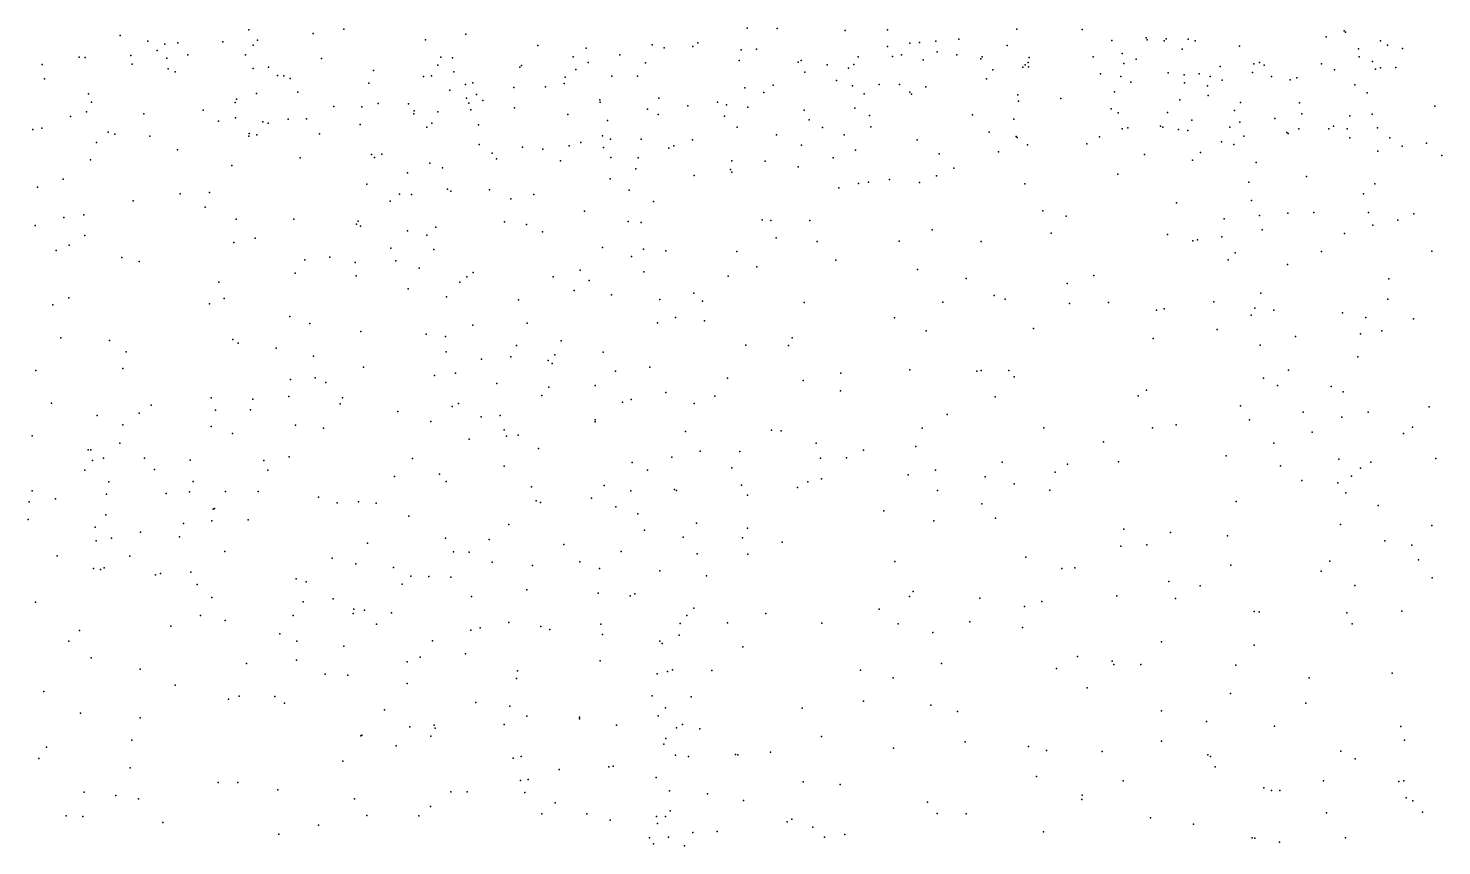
# Model space of a CAD drawing. Header units: metres. Extents: x -25 to 25, y -27.8 to 27.8.
# Drawn here: x -5.473 to -4.095, y -0.783 to 0.013 of the extents above; entities that cross this region are included whole.
import ezdxf

# ---------------------------------------------------------------- set-up
doc = ezdxf.new("R2010")
doc.units = ezdxf.units.M

msp = doc.modelspace()

# ---------------------------------------------------------------- linework, layer by layer
for p in [(-5.3831, 0.0059, 14.344), (-5.3561, 0.0005, 4.6963), (-5.2576, 0.0114, -6.4555), (-5.2493, 0.0012, 27.0244), (-5.1948, 0.0078, 22.7843), (-5.165, 0.0121, 14.4707), (-5.0854, 0.0016, 25.6449), (-5.0462, 0.0073, 26.7055), (-4.7721, 0.0129, 24.7466), (-4.7428, 0.0127, -13.0444), (-4.6767, 0.0108, -6.8493), (-4.6354, 0.0114, 19.7332), (-4.5883, 0.0002, 11.646), (-4.5658, 0.0022, 23.8137), (-4.5093, 0.0122, 11.2248), (-4.4458, 0.0118, 4.3552), (-4.4168, 0.0009, 29.3582), (-4.3833, 0.0037, 5.2584), (-4.3823, 0.0016, -4.8299), (-4.3658, 0.0008, 23.4555), (-4.364, 0.0027, 13.4571), (-4.3424, 0.0024, 10.794), (-4.3356, 0.0008, 12.1994), (-4.2079, 0.0047, 23.1698), (-4.1903, 0.0105, 9.5028), (-4.1891, 0.0091, 13.9582), (-4.155, 0.0007, 12.5023), (-5.3726, -0.0137, 17.2171), (-5.3469, -0.0088, 16.1035), (-5.3395, -0.0025, -4.8079), (-5.3269, -0.0013, 13.4293), (-5.3171, -0.0131, 7.7896), (-5.2829, -0.0003, 1.554), (-5.2608, -0.0131, 23.0049), (-5.2535, -0.0034, -4.7677), (-4.9762, -0.0038, 26.5275), (-4.929, -0.0065, -6.6843), (-4.896, -0.0131, 24.5347), (-4.8648, -0.0033, 24.9377), (-4.8529, -0.006, 11.5038), (-4.8251, -0.0049, 8.5756), (-4.8201, -0.0013, 2.2067), (-4.7781, -0.0082, 29.2534), (-4.763, -0.0075, 10.144), (-4.6353, -0.0047, 9.4516), (-4.6217, -0.0129, 4.3706), (-4.6137, -0.0016, 29.3011), (-4.6041, -0.0009, -6.8704), (-4.5869, -0.01, 24.1453), (-4.5677, -0.0131, 22.556), (-4.5189, -0.0039, -6.9063), (-4.4066, -0.0117, 9.4952), (-4.3482, -0.0075, 23.9759), (-4.2925, -0.0046, 11.686), (-4.1764, -0.0071, 4.4033), (-4.1481, -0.0036, 11.6149), (-4.1336, -0.0067, -4.941), (-5.459, -0.0223, 14.0042), (-5.4229, -0.0152, 13.7927), (-5.417, -0.0154, 7.1211), (-5.3714, -0.0219, -14.2987), (-5.3375, -0.0161, 29.0027), (-5.3362, -0.0265, -6.4117), (-5.2535, -0.0264, 9.2838), (-5.2383, -0.0251, 3.601), (-5.1868, -0.0165, -6.5131), (-5.0736, -0.023, 25.9812), (-5.0704, -0.0152, 4.695), (-5.0592, -0.0159, 10.8652), (-4.9935, -0.025, -6.6385), (-4.9919, -0.0234, -4.7109), (-4.9417, -0.015, 9.3779), (-4.9391, -0.0272, 13.5073), (-4.927, -0.0205, -21.9623), (-4.8711, -0.0206, 29.2152), (-4.7799, -0.0186, 11.698), (-4.7224, -0.0202, 24.5605), (-4.7194, -0.0186, 11.1762), (-4.6943, -0.0227, 24.3378), (-4.6734, -0.026, 10.4145), (-4.6683, -0.0224, 10.6424), (-4.664, -0.015, 9.7457), (-4.6306, -0.0145, 24.3804), (-4.6005, -0.0178, 11.0416), (-4.5446, -0.0168, 1.7001), (-4.5431, -0.0148, 12.2253), (-4.5326, -0.0274, -13.2866), (-4.5034, -0.025, 10.7089), (-4.5013, -0.0227, 29.3019), (-4.4983, -0.0203, 11.7714), (-4.4979, -0.0246, 9.6284), (-4.4973, -0.0155, 24.1675), (-4.435, -0.015, 24.0735), (-4.405, -0.0215, -6.9144), (-4.3932, -0.0171, -12.1075), (-4.3114, -0.0244, 11.8956), (-4.2786, -0.0217, 23.8939), (-4.273, -0.0203, 19.298), (-4.2683, -0.023, 22.9307), (-4.2124, -0.0216, 5.2769), (-4.1999, -0.0274, 18.0655), (-4.176, -0.0149, 9.2224), (-4.1628, -0.0195, 10.608), (-4.16, -0.0268, 20.2774), (-4.1549, -0.0256, 11.8153), (-4.1402, -0.0252, 12.0415), (-5.4567, -0.0363, 27.2224), (-5.3294, -0.0294, 24.5543), (-5.2297, -0.0332, 11.071), (-5.2236, -0.0333, 4.615), (-5.2173, -0.0361, 13.5784), (-5.1406, -0.0405, -4.7175), (-5.1363, -0.0283, 16.221), (-5.0875, -0.0342, 26.8609), (-5.0798, -0.0333, 29.1312), (-5.0579, -0.0295, 25.3608), (-5.0395, -0.0401, 11.0574), (-4.9504, -0.041, 25.053), (-4.9494, -0.0347, 14.2206), (-4.9039, -0.0336, 12.1459), (-4.8788, -0.0336, 10.8927), (-4.716, -0.0297, 1.5015), (-4.6852, -0.0379, 11.842), (-4.539, -0.0362, -4.7759), (-4.4278, -0.0314, 17.8536), (-4.4081, -0.0342, 9.2732), (-4.3982, -0.0397, 16.6119), (-4.362, -0.0305, 13.1978), (-4.3465, -0.0323, 13.0942), (-4.3459, -0.0402, 20.1814), (-4.3316, -0.0316, 23.2611), (-4.3211, -0.034, -6.9195), (-4.3092, -0.0375, 12.9231), (-4.2798, -0.03, 29.3746), (-4.2613, -0.0341, 12.7835), (-4.2432, -0.0374, -4.8849), (-4.2367, -0.0353, 13.8506), (-5.4138, -0.051, -21.589), (-5.2503, -0.0507, 7.5142), (-5.2099, -0.0492, 17.2104), (-5.0619, -0.0475, 1.5074), (-5.0464, -0.0417, 26.092), (-5.0359, -0.0517, 22.7631), (-4.9993, -0.0448, 26.2406), (-4.9687, -0.044, 8.7885), (-4.7744, -0.0451, 16.1801), (-4.7557, -0.0496, 4.5376), (-4.7468, -0.0426, -6.7938), (-4.6694, -0.0432, 4.9901), (-4.6582, -0.0508, 23.6474), (-4.6434, -0.0418, 9.9183), (-4.6236, -0.0417, 16.5309), (-4.6135, -0.0494, 16.1462), (-4.6119, -0.0513, 1.9664), (-4.5981, -0.0442, 8.6208), (-4.5085, -0.0519, 16.2959), (-4.4142, -0.0489, 16.1521), (-4.3235, -0.0431, 13.572), (-4.3229, -0.0526, 16.8181), (-4.1799, -0.0422, 15.949), (-4.1679, -0.05, -12.0582), (-5.4158, -0.0686, 3.5919), (-5.4108, -0.0589, -4.8079), (-5.302, -0.0668, 16.3812), (-5.271, -0.0594, -6.4526), (-5.2695, -0.056, 13.7684), (-5.1748, -0.0633, 27.0152), (-5.1475, -0.0637, 16.4815), (-5.1316, -0.0602, 11.8968), (-5.102, -0.0608, -6.5515), (-5.0964, -0.0674, 25.7006), (-5.0736, -0.0685, 14.1288), (-5.0456, -0.0551, 25.2621), (-5.0432, -0.0599, -6.5933), (-5.0414, -0.0666, 4.4684), (-5.0296, -0.0574, 26.7861), (-4.9989, -0.0645, 9.0407), (-4.9157, -0.0569, 14.052), (-4.9152, -0.059, 16.5603), (-4.8691, -0.0658, -4.7063), (-4.8583, -0.0551, 4.3479), (-4.8298, -0.0627, 13.868), (-4.801, -0.059, 8.7488), (-4.7921, -0.0617, 24.651), (-4.7716, -0.064, 9.118), (-4.7165, -0.0668, 23.8076), (-4.6671, -0.0649, 4.703), (-4.5077, -0.0579, 4.575), (-4.4665, -0.0556, -24.6852), (-4.4175, -0.0655, 9.8342), (-4.3504, -0.0567, 9.1001), (-4.2974, -0.067, 8.935), (-4.2914, -0.0595, 13.7065), (-4.2339, -0.0597, 16.6687), (-4.1021, -0.063, 9.9726), (-5.4312, -0.073, 16.9048), (-5.3599, -0.0705, 28.9305), (-5.2872, -0.0774, 28.9721), (-5.2707, -0.0742, 11.6896), (-5.2441, -0.0783, 16.8448), (-5.2389, -0.0795, -24.2913), (-5.2192, -0.0755, 13.9614), (-5.2015, -0.0754, 17.0057), (-5.149, -0.0809, 24.4597), (-5.0969, -0.0703, 25.798), (-5.0792, -0.0794, 16.81), (-5.0339, -0.081, 13.8775), (-4.9469, -0.0711, 4.1773), (-4.9082, -0.0769, 24.3499), (-4.8587, -0.071, 8.9714), (-4.7943, -0.0727, 22.6798), (-4.7118, -0.0762, 1.7134), (-4.6528, -0.0721, 17.5842), (-4.5524, -0.0715, 10.0906), (-4.5122, -0.0755, 9.0382), (-4.4108, -0.0695, 8.7635), (-4.3694, -0.0825, 17.6462), (-4.3627, -0.0691, 10.4275), (-4.3388, -0.0766, 4.586), (-4.292, -0.0784, 9.945), (-4.258, -0.0749, 19.5602), (-4.2318, -0.0703, 17.8027), (-4.201, -0.0823, 16.2284), (-4.1848, -0.0725, 10.3782), (-4.1633, -0.0706, -4.9261), (-5.4681, -0.0855, 4.4339), (-5.4593, -0.0844, 11.8462), (-5.3946, -0.0881, 16.5889), (-5.3881, -0.0901, 7.5784), (-5.354, -0.0922, 27.2123), (-5.2575, -0.092, 3.7922), (-5.2572, -0.0897, 4.4131), (-5.2499, -0.0907, 23.3198), (-5.1888, -0.0899, -6.5108), (-5.0841, -0.0834, 26.9303), (-4.9129, -0.0917, 17.2418), (-4.9054, -0.095, 24.8729), (-4.8754, -0.0952, 22.8177), (-4.8255, -0.0958, 24.1263), (-4.7817, -0.0834, -6.7483), (-4.7434, -0.0909, 17.4334), (-4.6986, -0.0838, 16.8888), (-4.6777, -0.0908, 23.393), (-4.6516, -0.0832, 24.3192), (-4.6064, -0.0958, 22.7484), (-4.5363, -0.0882, 16.972), (-4.5101, -0.0924, 29.22), (-4.5091, -0.0933, 23.2421), (-4.4287, -0.0928, 22.9711), (-4.4069, -0.0849, 10.2774), (-4.4013, -0.0839, 5.0466), (-4.3672, -0.0834, -6.8762), (-4.352, -0.0856, -4.8315), (-4.3429, -0.0867, 23.9349), (-4.3019, -0.0834, 19.8779), (-4.2881, -0.0922, 17.4561), (-4.2462, -0.0887, 10.133), (-4.2449, -0.0897, 17.2141), (-4.2346, -0.0851, 29.3135), (-4.2055, -0.0849, 23.7991), (-4.1874, -0.0851, 16.3943), (-4.1848, -0.0937, 12.6576), (-4.1581, -0.084, 17.6101), (-4.1458, -0.0938, 19.7902), (-5.406, -0.0982, -6.3834), (-5.327, -0.1054, -4.7368), (-5.1382, -0.1099, 4.0399), (-5.1281, -0.1097, 29.0375), (-5.0332, -0.1004, 29.0831), (-5.0206, -0.1087, 26.1558), (-4.991, -0.1027, -4.6576), (-4.9712, -0.1047, -6.6304), (-4.9454, -0.1017, 24.9499), (-4.9343, -0.0982, 26.6394), (-4.912, -0.1033, 26.5091), (-4.8483, -0.1037, 23.5262), (-4.8437, -0.1014, -6.693), (-4.719, -0.1009, 24.4107), (-4.6664, -0.1059, -12.481), (-4.585, -0.1093, -20.6491), (-4.5272, -0.1075, -6.8386), (-4.499, -0.1006, 24.0972), (-4.4412, -0.0996, 4.8839), (-4.385, -0.1101, 29.2313), (-4.3303, -0.108, 13.4143), (-4.3099, -0.0977, 12.9972), (-4.2981, -0.1004, -22.3093), (-4.1577, -0.1066, 13.9379), (-4.134, -0.1019, -6.8571), (-4.1102, -0.0988, 5.1434), (-5.4118, -0.1153, 3.7448), (-5.2743, -0.1208, 27.1902), (-5.2077, -0.1132, 27.1226), (-5.1353, -0.1129, -4.6647), (-5.0813, -0.1185, 25.328), (-5.0689, -0.1231, 26.0147), (-5.0163, -0.1141, 23.3186), (-4.9541, -0.116, 26.733), (-4.9048, -0.1129, 26.4207), (-4.8783, -0.1131, 24.761), (-4.787, -0.1163, 17.135), (-4.7544, -0.1165, -4.7004), (-4.7224, -0.1219, -12.708), (-4.6884, -0.1131, -4.7309), (-4.5708, -0.1233, 22.897), (-4.3383, -0.1154, 13.2409), (-4.2761, -0.1178, -6.8593), (-4.0954, -0.1109, 14.0134), (-5.4385, -0.134, 28.8064), (-5.1029, -0.1277, 25.4553), (-4.9057, -0.1337, 23.7402), (-4.8806, -0.1241, 23.2065), (-4.8236, -0.1305, -4.6789), (-4.7883, -0.1245, 29.1408), (-4.7869, -0.1272, 24.4895), (-4.6538, -0.137, -6.7771), (-4.6334, -0.1344, 24.2282), (-4.6041, -0.1372, 17.2014), (-4.5876, -0.1307, 29.172), (-4.4109, -0.129, 23.9812), (-4.2833, -0.137, 4.9186), (-4.227, -0.1313, 13.7943), (-5.4634, -0.1419, -4.7932), (-5.3246, -0.1483, -6.4362), (-5.2959, -0.1471, 28.8839), (-5.1425, -0.1389, -6.5327), (-5.1107, -0.1487, 25.6204), (-5.099, -0.149, 25.8575), (-5.064, -0.1439, -6.568), (-5.0609, -0.1456, 23.5027), (-5.0232, -0.1444, 25.0816), (-4.9799, -0.149, 26.8453), (-4.8871, -0.1448, -4.6509), (-4.6828, -0.1423, -24.6236), (-4.6635, -0.1381, 23.182), (-4.5017, -0.1385, -4.774), (-4.1717, -0.1484, 23.7518), (-4.1606, -0.1384, 4.7038), (-5.3702, -0.155, 27.2842), (-5.3, -0.1614, 24.2818), (-5.1199, -0.1554, 27.0698), (-5.0024, -0.1533, 24.9988), (-4.9307, -0.1651, 29.0637), (-4.8633, -0.1558, -14.0031), (-4.4841, -0.1647, 29.1439), (-4.3538, -0.1569, -6.8356), (-4.2808, -0.1547, 23.8382), (-5.4379, -0.1712, 23.6273), (-5.4185, -0.1687, 3.9684), (-5.27, -0.173, 23.5652), (-5.2137, -0.1731, 28.9125), (-5.1526, -0.1777, 27.1444), (-5.151, -0.1748, -14.1039), (-5.0085, -0.1754, -4.6097), (-4.9871, -0.1781, 26.2251), (-4.888, -0.1751, 24.6622), (-4.8754, -0.1761, 26.6174), (-4.7575, -0.1736, 24.3695), (-4.7492, -0.1743, -6.7188), (-4.7112, -0.1741, 24.2934), (-4.4612, -0.17, -12.3433), (-4.3074, -0.1725, 13.1376), (-4.2731, -0.1693, -13.5943), (-4.2454, -0.167, -25.1452), (-4.2201, -0.1666, -4.8908), (-4.1668, -0.1665, -25.839), (-4.1624, -0.1789, 13.8726), (-4.1383, -0.1739, -6.8245), (-4.1225, -0.1678, 12.6299), (-5.4659, -0.1792, 28.738), (-5.4174, -0.1887, -4.7295), (-5.2514, -0.1914, 27.2469), (-5.1487, -0.1798, -4.614), (-5.103, -0.1843, 28.9743), (-5.0843, -0.1886, 25.9552), (-5.0754, -0.1806, -24.4169), (-4.9715, -0.1854, -20.7637), (-4.744, -0.191, -20.787), (-4.592, -0.1833, -6.7753), (-4.4758, -0.1865, 24.0055), (-4.3626, -0.1878, 29.1327), (-4.3097, -0.1902, 13.3249), (-4.2702, -0.1833, 13.6407), (-4.19, -0.187, 12.7874), (-5.4452, -0.2035, -20.4846), (-5.4326, -0.1983, 23.898), (-5.2723, -0.1957, -6.4684), (-5.1194, -0.2011, 25.7077), (-5.0774, -0.2025, 23.9475), (-4.9132, -0.2005, 26.7963), (-4.873, -0.2023, -4.6082), (-4.8513, -0.2037, 29.0516), (-4.7823, -0.2044, -4.6318), (-4.7038, -0.1947, -4.6837), (-4.624, -0.1943, 29.1035), (-4.544, -0.1946, -22.1964), (-4.3379, -0.1939, -25.5042), (-4.3335, -0.1931, -4.8274), (-4.2967, -0.2056, 13.4497), (-4.2127, -0.2043, 29.1232), (-4.1052, -0.2041, -4.9492), (-5.3813, -0.2104, -6.423), (-5.3646, -0.2142, -4.6674), (-5.2032, -0.2124, 24.0455), (-5.1787, -0.21, 23.8101), (-5.154, -0.2152, -6.5249), (-5.1144, -0.2135, 25.3323), (-4.8847, -0.2094, 26.3829), (-4.7626, -0.2195, 29.0564), (-4.6858, -0.213, -6.7272), (-4.3034, -0.2127, -24.8959), (-4.2458, -0.2172, 23.7855), (-5.2125, -0.2255, -4.5773), (-5.153, -0.2281, 25.5867), (-5.0915, -0.2206, 25.1887), (-5.0452, -0.2292, -21.7993), (-5.0391, -0.225, 26.0745), (-4.961, -0.2291, 28.9855), (-4.9347, -0.2225, 26.8761), (-4.926, -0.2327, -6.6168), (-4.8729, -0.2242, 26.7064), (-4.7907, -0.2286, -6.6719), (-4.606, -0.222, -4.7223), (-4.5587, -0.2306, 24.0609), (-4.4345, -0.2277, -13.8795), (-4.1469, -0.2312, -26.0418), (-5.2869, -0.2343, 28.7888), (-5.1025, -0.2409, 28.9105), (-5.0521, -0.2344, 25.0123), (-4.9407, -0.2424, 24.6717), (-4.9042, -0.2466, 24.5681), (-4.8241, -0.245, -4.5666), (-4.5313, -0.2473, -4.7377), (-4.4603, -0.2356, -6.7929), (-4.2716, -0.245, 13.1063), (-5.4486, -0.2565, -24.025), (-5.4329, -0.2497, -4.6776), (-5.296, -0.2555, 27.3493), (-5.2817, -0.2501, -4.5817), (-5.0651, -0.2487, -4.5254), (-4.995, -0.2516, 24.8015), (-4.8571, -0.2513, 26.4655), (-4.8156, -0.2527, 24.3687), (-4.7165, -0.2542, -4.6068), (-4.5816, -0.2539, -6.7544), (-4.5207, -0.2508, -12.6146), (-4.4581, -0.255, 29.0437), (-4.42, -0.254, -4.7908), (-4.3733, -0.2614, 29.0343), (-4.3657, -0.2601, -6.8006), (-4.3175, -0.2533, 23.8336), (-4.2774, -0.2595, -6.8175), (-4.259, -0.2615, -12.3679), (-4.148, -0.2507, 13.8306), (-5.2176, -0.2677, 27.3073), (-5.1982, -0.2746, -6.5158), (-4.9863, -0.2742, 27.0439), (-4.8596, -0.2738, -21.9933), (-4.8419, -0.2686, 26.618), (-4.8137, -0.2718, 28.9922), (-4.6284, -0.269, 29.025), (-4.281, -0.2665, 29.0304), (-4.1921, -0.2641, -20.6325), (-4.1694, -0.2687, 12.8705), (-4.1228, -0.2701, -6.8191), (-5.4409, -0.2886, -6.4154), (-5.1486, -0.2823, 28.834), (-5.0849, -0.285, 25.994), (-5.0659, -0.2871, -4.4211), (-5.0395, -0.276, 27.1603), (-4.7284, -0.2884, 24.2148), (-4.5978, -0.2817, -4.6646), (-4.493, -0.2793, -12.9602), (-4.3141, -0.2804, -4.8297), (-4.2379, -0.2871, 13.5938), (-4.1747, -0.2846, 29.029), (-4.1538, -0.2817, -4.9353), (-5.3934, -0.2912, -4.5864), (-5.377, -0.3021, 27.4451), (-5.2732, -0.2901, 28.7275), (-5.2681, -0.2938, -6.4919), (-5.2309, -0.2984, -4.468), (-5.0653, -0.3021, -6.5574), (-4.9967, -0.2958, -6.5888), (-4.9532, -0.2914, -4.4048), (-4.9125, -0.3026, -24.4931), (-4.7734, -0.2955, -6.6576), (-4.7318, -0.2961, 28.9868), (-4.3767, -0.2893, -20.7506), (-4.2722, -0.2955, 13.3435), (-5.1946, -0.3063, -4.3811), (-5.031, -0.3094, 28.8666), (-5.0022, -0.307, 24.7237), (-4.9659, -0.3106, -4.3243), (-4.9622, -0.3134, 24.5976), (-4.9595, -0.3052, 26.2242), (-4.1771, -0.3071, 13.7337), (-5.465, -0.3204, -4.6259), (-5.3805, -0.3185, 28.6114), (-5.217, -0.329, 25.434), (-5.1929, -0.3274, -20.8156), (-5.1459, -0.3172, -6.5352), (-5.0766, -0.3253, -4.2793), (-5.0564, -0.3228, 27.2455), (-4.9003, -0.3208, 26.9412), (-4.867, -0.3171, 26.7822), (-4.7914, -0.3277, -4.4222), (-4.7175, -0.3301, -4.5069), (-4.6809, -0.323, 24.1383), (-4.6137, -0.3195, -4.598), (-4.5485, -0.3209, -25.4628), (-4.544, -0.3202, -25.2511), (-4.5172, -0.3202, 23.9834), (-4.5119, -0.3265, -6.7535), (-4.2692, -0.3277, 28.9612), (-4.2447, -0.3199, 13.142), (-5.1826, -0.3319, 25.2567), (-5.016, -0.3329, 26.096), (-4.9654, -0.3366, -4.2252), (-4.9202, -0.3349, 28.8887), (-4.8514, -0.3418, -6.6252), (-4.6811, -0.34, -20.9337), (-4.3831, -0.3394, 28.9514), (-4.2553, -0.335, 13.2366), (-4.2032, -0.3358, -4.9026), (-4.1915, -0.3412, 13.0129), (-5.4498, -0.3522, 28.515), (-5.3527, -0.3539, -4.4469), (-5.2943, -0.3468, -4.3807), (-5.2537, -0.3483, -4.3068), (-5.2188, -0.3457, 27.4096), (-5.1687, -0.3526, 25.1562), (-5.1664, -0.347, -4.1696), (-5.0595, -0.3552, 24.8142), (-5.0532, -0.3525, -4.1675), (-4.9722, -0.3448, 27.185), (-4.8934, -0.3511, -4.2516), (-4.8852, -0.3484, 26.3223), (-4.8237, -0.3523, -4.3241), (-4.8035, -0.3454, 24.2544), (-4.5304, -0.3458, -4.6587), (-4.3911, -0.3449, -6.7781), (-4.2914, -0.3547, -4.8364), (-4.1078, -0.3558, 12.887), (-5.4053, -0.364, -4.4993), (-5.3646, -0.362, -6.4613), (-5.29, -0.359, -14.2103), (-5.2559, -0.3586, 25.6183), (-5.1123, -0.3603, -4.106), (-5.0802, -0.3698, 27.3497), (-5.0311, -0.3653, 28.8024), (-5.0128, -0.3641, 24.6478), (-4.9203, -0.3702, 24.4195), (-4.9202, -0.3683, 27.0752), (-4.5773, -0.3633, -25.017), (-4.2828, -0.3682, 23.7827), (-4.2305, -0.3608, 13.4647), (-4.1928, -0.3656, 13.5917), (-4.167, -0.3608, -13.2435), (-5.4687, -0.3838, -4.5483), (-5.3803, -0.3731, 27.5587), (-5.2944, -0.3748, -4.208), (-5.2734, -0.3815, -4.1038), (-5.2123, -0.3735, 28.6647), (-5.185, -0.3764, -4.0395), (-5.0088, -0.378, -4.0609), (-5.0066, -0.3842, 27.2877), (-4.9951, -0.3834, 24.5589), (-4.8322, -0.3797, 26.6949), (-4.7485, -0.3784, 24.1729), (-4.7389, -0.3791, -6.6503), (-4.6017, -0.3763, 28.9126), (-4.4831, -0.376, 28.9145), (-4.3773, -0.376, -22.0973), (-4.3541, -0.3731, -4.8052), (-4.2217, -0.3803, 13.3586), (-4.1325, -0.3816, -6.824), (-4.1239, -0.3756, -4.9561), (-5.414, -0.3974, -4.3821), (-5.4115, -0.3976, 28.4471), (-5.3832, -0.3911, -21.4358), (-5.043, -0.3872, -6.5698), (-4.9754, -0.3964, -6.5898), (-4.8179, -0.399, 26.5546), (-4.7792, -0.3993, -4.2157), (-4.705, -0.3912, -4.354), (-4.6588, -0.3978, -4.418), (-4.6079, -0.3942, -25.6737), (-4.4249, -0.3896, 23.8769), (-4.259, -0.391, -13.0298), (-5.4098, -0.4078, 27.649), (-5.3992, -0.4058, -4.2778), (-5.3591, -0.4055, -4.122), (-5.3149, -0.4076, 28.507), (-5.2429, -0.4078, 28.5832), (-5.2183, -0.4044, 27.5194), (-5.098, -0.406, 24.8696), (-4.8843, -0.4098, -4.0599), (-4.8454, -0.4048, 26.3723), (-4.7008, -0.4058, 24.1032), (-4.6753, -0.4054, -13.9844), (-4.5238, -0.4096, -4.5941), (-4.4599, -0.4116, -6.7417), (-4.4103, -0.4091, -4.7425), (-4.3054, -0.4034, -6.7798), (-4.2526, -0.413, -4.8665), (-4.1958, -0.4066, 13.2326), (-4.1645, -0.4096, 13.0855), (-4.1011, -0.4061, 12.9592), (-5.4175, -0.4174, -4.0795), (-5.3495, -0.4167, -4.019), (-5.2392, -0.4174, -3.9441), (-5.1157, -0.4236, -3.8957), (-5.072, -0.4211, 24.721), (-5.0088, -0.4133, -3.965), (-4.8691, -0.4175, -6.6149), (-4.7871, -0.415, 28.8394), (-4.6996, -0.4257, -4.2254), (-4.6153, -0.4219, -6.6878), (-4.5886, -0.4172, -4.4711), (-4.5403, -0.4238, -4.5248), (-4.472, -0.4193, -4.6512), (-4.1834, -0.4231, 13.4227), (-4.1747, -0.4154, 13.5248), (-5.4688, -0.4376, 28.3013), (-5.3939, -0.4288, -3.9661), (-5.3383, -0.4402, 25.6823), (-5.3153, -0.4385, 25.4938), (-5.3118, -0.4284, -3.923), (-5.2802, -0.4381, -3.8573), (-5.2485, -0.438, 27.6027), (-5.0654, -0.4283, 26.0656), (-4.9821, -0.4337, -3.9007), (-4.9113, -0.4323, 28.7804), (-4.8854, -0.4374, -3.9586), (-4.8429, -0.4361, 24.2381), (-4.8411, -0.4373, -24.6971), (-4.7776, -0.432, -4.0635), (-4.7232, -0.4342, -4.1373), (-4.7129, -0.4288, -25.351), (-4.5868, -0.4372, -4.3891), (-4.5121, -0.4308, 23.9303), (-4.4772, -0.4367, -20.9693), (-4.2316, -0.4273, 23.739), (-4.1966, -0.4296, -12.725), (-4.1888, -0.4393, 28.8714), (-5.4716, -0.4482, 27.8098), (-5.446, -0.4454, -6.4386), (-5.3964, -0.4407, -3.8911), (-5.1896, -0.4435, 25.0516), (-5.1717, -0.4491, 26.0047), (-5.1508, -0.4482, -3.8384), (-5.1336, -0.4495, 28.6236), (-4.9778, -0.4472, 28.7247), (-4.9733, -0.4489, 24.4305), (-4.9239, -0.4447, 24.3565), (-4.9002, -0.453, 26.2698), (-4.7717, -0.4418, -6.6369), (-4.5436, -0.45, 28.835), (-4.2958, -0.448, 28.8394), (-4.1573, -0.4516, -6.8207), (-5.4725, -0.4655, -3.8672), (-5.397, -0.4608, 25.7546), (-5.2938, -0.4668, 28.4249), (-5.2922, -0.4554, 25.3181), (-5.2912, -0.4548, 25.8948), (-5.2583, -0.4658, 25.2064), (-5.1016, -0.462, 24.8017), (-4.8786, -0.4599, 27.1192), (-4.6389, -0.4568, 24.025), (-4.5901, -0.4666, -4.254), (-4.5303, -0.464, -6.7207), (-5.4073, -0.4727, 25.5789), (-5.3632, -0.4778, -6.48), (-5.3213, -0.4693, 27.7073), (-5.0043, -0.4703, -3.8259), (-4.8722, -0.4759, 26.9726), (-4.8214, -0.4688, 26.4751), (-4.7717, -0.4738, -25.1184), (-4.4052, -0.4748, 28.8136), (-4.3597, -0.4779, -4.7392), (-4.3041, -0.4814, -4.7815), (-4.1941, -0.4704, -4.8926), (-4.105, -0.4711, -20.8514), (-5.4065, -0.486, 25.4937), (-5.3915, -0.4834, 25.8706), (-5.3253, -0.4823, -24.1022), (-5.1421, -0.4885, 27.6021), (-5.066, -0.4834, -6.5645), (-5.0233, -0.4849, 27.4845), (-4.9506, -0.4896, -6.5946), (-4.8346, -0.4825, -3.8962), (-4.7766, -0.4833, -3.9447), (-4.7381, -0.4875, 24.1113), (-4.4079, -0.4915, -4.6202), (-4.3826, -0.49, 23.8375), (-4.1507, -0.4861, -4.9575), (-4.1245, -0.4903, -13.7388), (-5.4442, -0.5009, 28.0464), (-5.3736, -0.501, 27.8516), (-5.2809, -0.4965, -6.5081), (-5.1763, -0.5029, -3.729), (-5.1534, -0.5086, 26.0714), (-5.0582, -0.4968, 26.1339), (-5.043, -0.4971, -21.0876), (-5.0206, -0.507, 24.4739), (-4.935, -0.5065, -3.7999), (-4.895, -0.4965, 24.2783), (-4.8209, -0.4988, -6.6219), (-4.7715, -0.499, 28.7526), (-4.6282, -0.5062, -4.0923), (-4.5005, -0.5021, -4.3554), (-4.2045, -0.5059, -22.0495), (-4.1181, -0.5048, 13.3943), (-5.4089, -0.513, -3.7321), (-5.4021, -0.5141, 27.9663), (-5.3984, -0.5125, 25.3886), (-5.3487, -0.5191, -14.3398), (-5.3437, -0.5179, -21.2708), (-5.314, -0.5165, -20.9914), (-5.2116, -0.5231, 27.7101), (-5.1167, -0.5122, -21.5708), (-5.0999, -0.5206, -3.7377), (-5.0824, -0.521, 24.6527), (-5.0607, -0.5215, 28.5824), (-4.9814, -0.5101, 28.6438), (-4.9159, -0.513, -21.775), (-4.8571, -0.5152, 26.3566), (-4.8117, -0.5201, 24.1764), (-4.4655, -0.5131, -4.4475), (-4.4527, -0.5125, -6.7535), (-4.3008, -0.51, -13.9031), (-4.213, -0.5157, -26.4524), (-4.1046, -0.5222, 13.3001), (-5.308, -0.5287, -3.689), (-5.2018, -0.5261, 28.4273), (-5.1083, -0.5282, -24.5269), (-4.9866, -0.5339, 27.5432), (-4.6105, -0.5356, -21.925), (-4.3614, -0.5259, 28.7613), (-4.3306, -0.5301, -6.7913), (-4.1801, -0.5296, 28.8102), (-5.4656, -0.546, -3.7), (-5.2935, -0.5414, 28.2317), (-5.2048, -0.5455, -24.3249), (-5.1756, -0.5427, 24.8988), (-5.0406, -0.5404, -24.8987), (-4.9173, -0.5371, 27.448), (-4.8861, -0.5398, -14.0373), (-4.8816, -0.5376, -6.6074), (-4.614, -0.5403, 28.7304), (-4.5453, -0.5421, -4.1312), (-4.502, -0.55, -4.2066), (-4.485, -0.5452, 23.8902), (-4.4121, -0.5396, -4.5326), (-4.3549, -0.5424, -4.6508), (-5.3048, -0.5588, 28.1163), (-5.2807, -0.5636, 28.001), (-5.2144, -0.5587, 28.3416), (-5.1558, -0.5569, -14.1646), (-5.1554, -0.5527, -3.6496), (-5.145, -0.5537, -6.5561), (-5.1186, -0.5563, 27.6857), (-4.8308, -0.5587, 26.4293), (-4.824, -0.5517, 26.5513), (-4.7539, -0.5569, -25.7617), (-4.6436, -0.5527, -6.6647), (-4.2781, -0.5548, -4.7582), (-4.2734, -0.5552, 28.739), (-4.188, -0.5561, -4.9102), (-4.1342, -0.5546, -6.9039), (-5.4227, -0.5736, 25.3228), (-5.3337, -0.5692, -3.6273), (-5.2274, -0.5767, -3.6152), (-5.1332, -0.5674, 24.7765), (-5.0413, -0.5731, -3.6736), (-5.0322, -0.571, 27.6562), (-5.0043, -0.5656, 26.2344), (-4.9731, -0.5695, -3.6987), (-4.9645, -0.5726, -25.2717), (-4.9147, -0.5672, 26.2817), (-4.9131, -0.5772, 28.5992), (-4.8382, -0.5779, -21.3964), (-4.8374, -0.5668, 26.701), (-4.7913, -0.5659, -3.7974), (-4.6995, -0.5664, -3.873), (-4.625, -0.5669, 23.9736), (-4.5913, -0.5753, -4.0009), (-4.555, -0.5649, -4.062), (-4.5038, -0.5704, -21.1449), (-4.1827, -0.567, 23.7211), (-5.4331, -0.5838, -3.6243), (-5.2109, -0.5839, 28.2547), (-5.1649, -0.5886, 26.1431), (-5.0786, -0.5836, 24.5733), (-4.8571, -0.5837, 27.2754), (-4.855, -0.586, 27.1466), (-4.7764, -0.5894, -6.6275), (-4.3683, -0.5846, 28.6896), (-4.2783, -0.5876, -6.8177), (-5.4113, -0.6002, 26.0885), (-5.2599, -0.6057, -24.8421), (-5.2111, -0.6024, 28.0984), (-5.1033, -0.604, -3.6103), (-5.0907, -0.5994, 26.182), (-5.0465, -0.5961, 24.4644), (-4.9153, -0.603, 24.2444), (-4.5827, -0.6056, -6.6869), (-4.4502, -0.5988, -4.2038), (-4.4165, -0.6032, 23.8474), (-5.3636, -0.611, -6.5117), (-5.1831, -0.6161, -6.558), (-5.1612, -0.6168, 28.0086), (-4.9958, -0.6126, 28.4702), (-4.8597, -0.6155, 26.8864), (-4.8497, -0.6134, -6.613), (-4.8449, -0.6116, 27.4733), (-4.8066, -0.6125, -3.7336), (-4.6616, -0.6121, 28.6319), (-4.63, -0.6195, -21.7045), (-4.4706, -0.6106, -4.1315), (-4.4149, -0.6065, -4.2648), (-4.3886, -0.6064, -4.3501), (-4.2961, -0.6072, -4.6846), (-4.2245, -0.6194, 28.7054), (-4.1438, -0.6151, -6.9485), (-5.4573, -0.6328, -3.5786), (-5.3294, -0.6266, 25.1481), (-5.1035, -0.6251, 28.3216), (-4.9967, -0.6201, 24.3619), (-4.4407, -0.6292, -6.7538), (-5.2774, -0.6403, -3.5486), (-5.2669, -0.6375, -6.5486), (-5.2323, -0.6377, 26.1822), (-5.2228, -0.6442, 24.8872), (-5.0364, -0.6435, -6.5866), (-5.0033, -0.6471, 28.3928), (-4.8648, -0.6371, 26.3642), (-4.8266, -0.6379, 28.5411), (-4.6586, -0.6422, -3.8263), (-4.5931, -0.6463, -26.1637), (-4.3013, -0.6347, -4.593), (-4.2277, -0.6441, -4.8206), (-5.4217, -0.654, 25.2185), (-5.3634, -0.6585, 26.1858), (-5.1255, -0.6507, 24.676), (-4.9866, -0.6569, 27.8073), (-4.9353, -0.6577, -6.5984), (-4.9353, -0.6596, -3.6231), (-4.8588, -0.6564, 27.0669), (-4.8518, -0.6487, 26.7836), (-4.7186, -0.6492, 28.5706), (-4.5671, -0.6524, 23.9265), (-4.3684, -0.6518, -6.7932), (-5.1006, -0.6671, 28.1243), (-5.077, -0.6655, 28.0144), (-5.076, -0.6686, -3.564), (-5.0088, -0.6651, -3.5884), (-4.8994, -0.6655, 27.7101), (-4.8409, -0.6682, 26.4748), (-4.8352, -0.6649, 26.5979), (-4.8182, -0.6693, 27.3468), (-4.3245, -0.662, -4.4351), (-4.2584, -0.6666, -4.6696), (-4.1353, -0.6668, -4.9826), (-5.4548, -0.6869, -6.5362), (-5.3715, -0.6801, -3.5119), (-5.1484, -0.6761, -3.5356), (-5.1475, -0.6754, 26.2201), (-5.114, -0.6857, -6.5861), (-5.0803, -0.6763, 24.5106), (-4.8534, -0.6841, -6.6137), (-4.8514, -0.6785, 24.1515), (-4.6996, -0.6767, 24.0061), (-4.6296, -0.6881, 28.5351), (-4.5597, -0.6819, -3.8944), (-4.498, -0.6863, 28.5589), (-4.3685, -0.6811, -4.249), (-4.1317, -0.6802, -26.6664), (-5.4622, -0.6982, -3.5188), (-5.1661, -0.7007, 24.7411), (-5, -0.6977, 28.2609), (-4.9922, -0.696, 27.9018), (-4.8418, -0.695, 27.6354), (-4.8294, -0.6961, 27.2378), (-4.7836, -0.6942, 28.4725), (-4.7811, -0.6945, -6.6276), (-4.7494, -0.6918, -26.0101), (-4.4805, -0.6902, -4.001), (-4.4261, -0.6912, 23.8502), (-4.3232, -0.6946, 28.6037), (-4.3207, -0.6962, -6.8273), (-4.1936, -0.6911, 28.6675), (-4.1796, -0.6983, -4.9097), (-5.3733, -0.7073, -6.5867), (-4.9552, -0.7088, -3.5743), (-4.9069, -0.7061, 27.8108), (-4.9026, -0.7056, 28.3969), (-4.4903, -0.7155, -21.499), (-4.316, -0.7062, -4.3498), (-5.2874, -0.7215, 24.9925), (-5.2683, -0.7216, -3.481), (-5.2292, -0.7285, -25.2113), (-4.9929, -0.7195, 28.1703), (-4.9855, -0.7185, 24.3113), (-4.8606, -0.7166, 26.8773), (-4.8478, -0.7297, -3.614), (-4.7175, -0.7209, -3.7029), (-4.6815, -0.7233, -6.65), (-4.4058, -0.7198, -14.0606), (-4.2686, -0.7265, -4.4808), (-4.2613, -0.7294, -6.8847), (-4.253, -0.7291, 23.7733), (-4.2106, -0.7199, -6.9586), (-4.1372, -0.7206, 23.7256), (-4.1323, -0.7198, -7.0475), (-5.4181, -0.7309, 25.1491), (-5.3873, -0.7341, -3.4611), (-5.3652, -0.7374, 26.2514), (-5.1547, -0.7372, -3.4885), (-5.0608, -0.7306, -6.6059), (-5.045, -0.7307, 24.4164), (-4.9888, -0.7311, 26.3293), (-4.959, -0.7414, 28.0834), (-4.8106, -0.7325, 27.8074), (-4.7756, -0.7389, 28.3958), (-4.5963, -0.7407, -6.6809), (-4.446, -0.738, -6.7724), (-4.4458, -0.7337, 28.4973), (-4.1302, -0.7365, -14.0194), (-4.1237, -0.7392, -5.0059), (-5.4356, -0.7538, -6.605), (-5.4192, -0.7544, -24.2263), (-5.1426, -0.7535, 24.6705), (-5.0919, -0.7538, 26.2955), (-5.0807, -0.7449, -3.5036), (-4.972, -0.7518, -6.6247), (-4.9284, -0.7518, 24.2219), (-4.8603, -0.7546, 26.9741), (-4.8516, -0.7545, 26.6008), (-4.847, -0.7492, 28.3468), (-4.7287, -0.7571, 27.461), (-4.587, -0.7515, 23.9371), (-4.5586, -0.7521, 28.432), (-4.379, -0.756, -6.8139), (-4.2078, -0.7511, -4.7357), (-4.114, -0.7504, 28.6883), (-5.3413, -0.7603, -6.6361), (-5.1898, -0.7631, -6.6431), (-4.9055, -0.7582, 28.2256), (-4.8595, -0.7613, 26.5169), (-4.8249, -0.7701, 27.9015), (-4.8012, -0.7693, 27.2751), (-4.733, -0.7598, 27.5633), (-4.7081, -0.7648, 24.0042), (-4.4833, -0.7695, 23.8756), (-4.3372, -0.7621, -21.738), (-5.2284, -0.7716, 24.8394), (-4.8673, -0.7752, 24.1514), (-4.8634, -0.7811, 26.6836), (-4.8487, -0.7747, 27.9976), (-4.833, -0.783, -6.626), (-4.6966, -0.7747, 27.736), (-4.677, -0.7721, 28.3748), (-4.28, -0.7752, -4.304), (-4.2776, -0.7757, -21.3868), (-4.2534, -0.7796, -4.3973), (-4.1893, -0.7752, -4.8153)]:
    msp.add_point(p)

doc.saveas('drawing.dxf')
